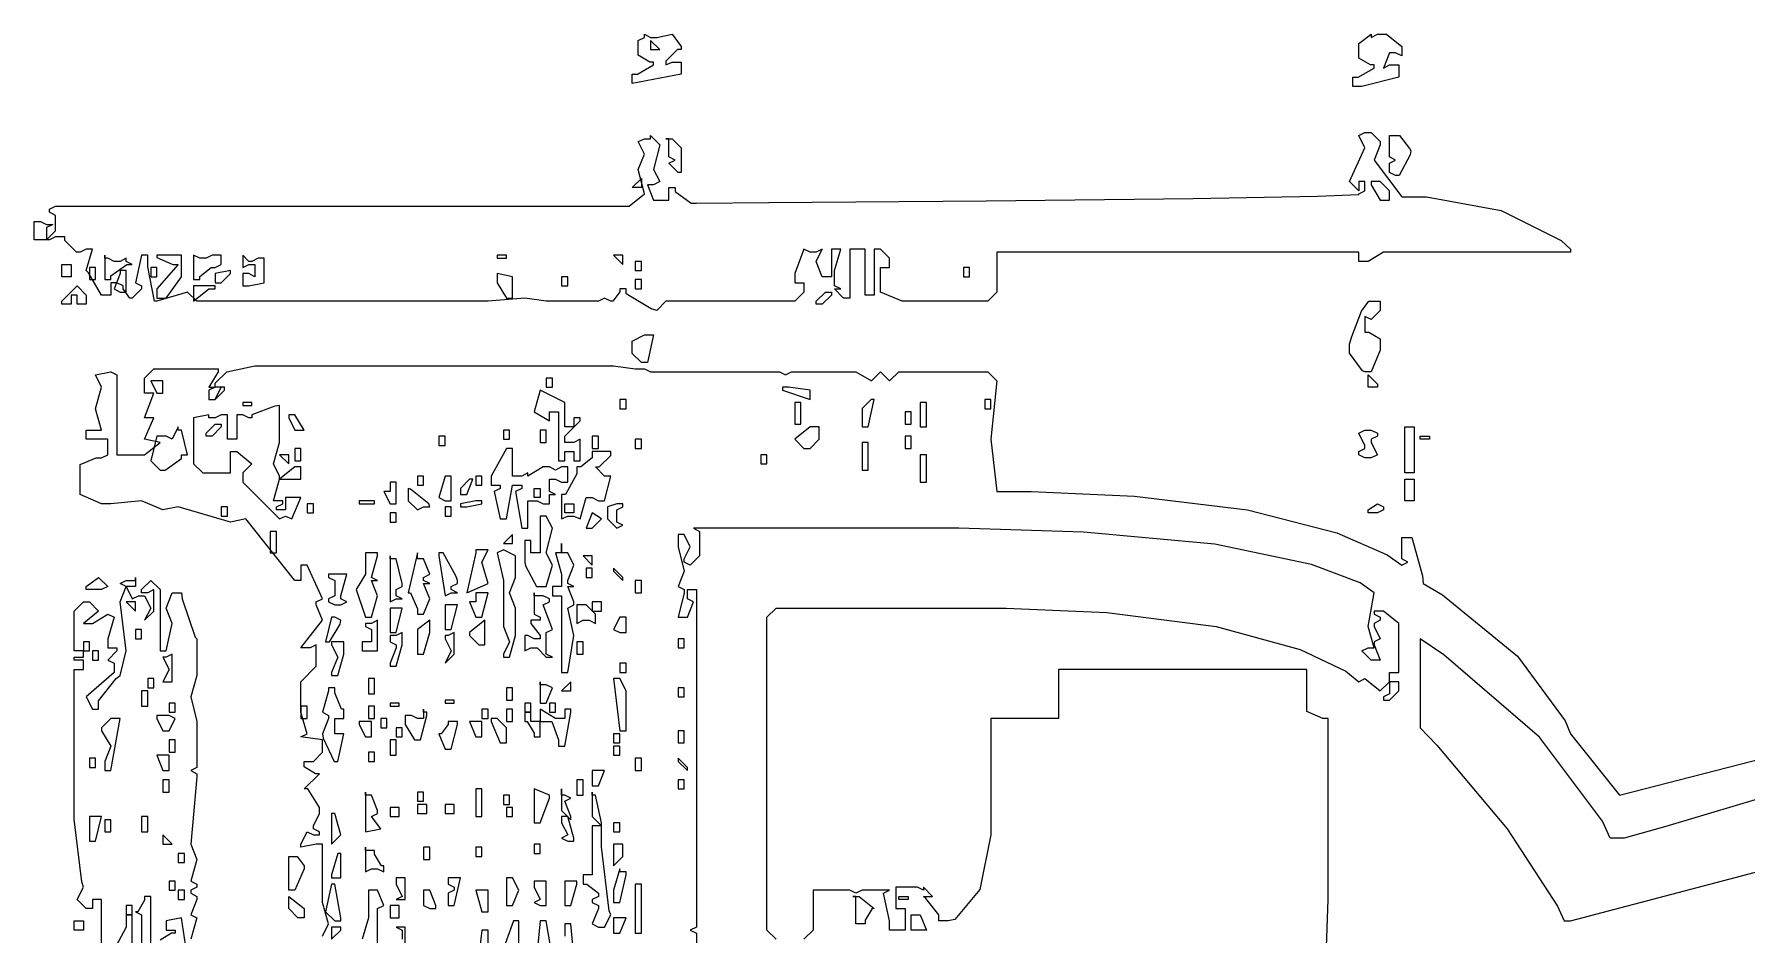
# Model space of a CAD drawing. Extents: x 97 to 264, y 28 to 329.
# Drawn here: x 160.87 to 180.57, y 199.58 to 209.94 of the extents above; entities that cross this region are included whole.
import ezdxf

# ---------------------------------------------------------------- set-up
doc = ezdxf.new("R2010")
doc.units = 0
doc.header["$MEASUREMENT"] = 0

msp = doc.modelspace()

# ---------------------------------------------------------------- linework, layer by layer
at = {"color": 32}
for points in [[(167.886, 209.939), (167.958, 209.903), (168.028, 209.903), (168.205, 209.939), (168.311, 209.797), (168.311, 209.762), (168.267, 209.762), (168.135, 209.63), (168.135, 209.586), (168.205, 209.62), (168.311, 209.62), (168.311, 209.48), (167.746, 209.374), (167.746, 209.48), (167.807, 209.48), (167.992, 209.586), (167.992, 209.62), (167.948, 209.62), (167.816, 209.7), (167.816, 209.726), (167.816, 209.867), (167.886, 209.903), (167.886, 209.939)], [(167.958, 209.867), (167.958, 209.762), (168.063, 209.762), (167.958, 209.867)], [(176.248, 209.939), (176.248, 209.903), (176.319, 209.939), (176.425, 209.939), (176.601, 209.797), (176.601, 209.69), (176.529, 209.726), (176.459, 209.726), (176.389, 209.55), (176.459, 209.586), (176.565, 209.586), (176.565, 209.444), (176.142, 209.338), (176.036, 209.338), (176.036, 209.444), (176.097, 209.444), (176.283, 209.551), (176.283, 209.586), (176.239, 209.586), (176.106, 209.664), (176.106, 209.69), (176.106, 209.833), (176.248, 209.939)], [(167.958, 208.774), (168.063, 208.668), (167.992, 208.385), (168.063, 208.245), (167.992, 208.209), (167.922, 208.209), (167.992, 208.033), (168.169, 208.033), (168.169, 208.175), (168.239, 208.175), (168.239, 208.131), (168.425, 207.998), (168.487, 207.998), (169.32, 208.004), (171.819, 208.025), (174.201, 208.051), (175.63, 208.078), (176.106, 208.098), (176.106, 208.103), (176.177, 208.139), (176.177, 208.245), (176.106, 208.245), (176.106, 208.139), (176, 208.245), (176.177, 208.632), (176.106, 208.774), (176.177, 208.808), (176.248, 208.808), (176.353, 208.704), (176.353, 208.668), (176.283, 208.492), (176.601, 208.069), (176.886, 208.069), (177.742, 207.914), (178.435, 207.567), (178.542, 207.469), (178.542, 207.433), (176.389, 207.433), (176.213, 207.327), (176.106, 207.327), (176.106, 207.433), (171.943, 207.433), (171.943, 206.974), (171.839, 206.868), (170.851, 206.868), (170.604, 206.974), (170.604, 207.257), (170.708, 207.257), (170.708, 207.363), (170.604, 207.469), (170.532, 207.469), (170.532, 206.94), (170.428, 206.94), (170.428, 207.469), (170.251, 207.469), (170.251, 206.904), (170.179, 206.904), (170.075, 207.01), (170.145, 207.01), (170.075, 207.045), (170.075, 207.221), (170.145, 207.469), (170.039, 207.469), (170.039, 207.151), (169.933, 207.151), (169.863, 207.327), (169.933, 207.469), (169.863, 207.433), (169.792, 207.433), (169.722, 207.469), (169.616, 207.187), (169.616, 207.081), (169.722, 207.081), (169.722, 206.974), (169.616, 206.868), (168.135, 206.868), (168.028, 206.764), (167.966, 206.781), (167.676, 206.954), (167.676, 207.01), (167.605, 207.01), (167.605, 206.976), (167.525, 206.868), (167.499, 206.868), (167.429, 206.904), (167.357, 206.868), (166.758, 206.868), (166.511, 206.904), (166.088, 206.868), (162.737, 206.868), (162.631, 206.974), (162.278, 206.868), (162.25, 206.868), (162.172, 207.265), (162.172, 207.397), (162.101, 207.397), (162.031, 207.081), (162.101, 207.045), (162.101, 207.01), (161.995, 206.904), (161.968, 206.904), (161.889, 207.01), (161.889, 207.045), (161.819, 207.081), (161.749, 207.081), (161.749, 206.94), (161.642, 206.94), (161.642, 206.94), (161.492, 207.195), (161.466, 207.221), (161.536, 207.469), (161.466, 207.469), (161.396, 207.433), (161.352, 207.433), (161.219, 207.566), (161.219, 207.61), (161.113, 207.61), (161.043, 207.574), (160.867, 207.574), (160.867, 207.786), (160.937, 207.786), (161.007, 207.75), (161.079, 207.75), (161.007, 207.716), (161.007, 207.574), (161.113, 207.68), (161.113, 207.856), (161.043, 207.892), (161.043, 207.927), (161.113, 207.963), (167.71, 207.963), (167.886, 208.103), (167.816, 208.385), (167.886, 208.562), (167.816, 208.704), (167.886, 208.738), (167.958, 208.738), (167.958, 208.774)], [(168.135, 208.738), (168.205, 208.738), (168.311, 208.632), (168.311, 208.351), (168.275, 208.351), (168.169, 208.456), (168.239, 208.492), (168.169, 208.528), (168.169, 208.738), (168.135, 208.738)], [(176.459, 208.774), (176.529, 208.774), (176.573, 208.774), (176.688, 208.625), (176.706, 208.598), (176.696, 208.554), (176.571, 208.315), (176.529, 208.315), (176.459, 208.351), (176.459, 208.456), (176.529, 208.492), (176.459, 208.528), (176.459, 208.774)], [(167.852, 208.279), (167.852, 208.175), (167.746, 208.175), (167.852, 208.279)], [(176.248, 208.209), (176.353, 208.033), (176.459, 208.033), (176.459, 208.139), (176.353, 208.245), (176.248, 208.245), (176.248, 208.209)], [(161.183, 207.293), (161.29, 207.293), (161.29, 207.151), (161.183, 207.151), (161.183, 207.293)], [(161.678, 207.397), (161.678, 207.117), (161.749, 207.117), (161.749, 207.161), (161.933, 207.293), (161.995, 207.293), (161.925, 207.327), (161.925, 207.363), (161.855, 207.327), (161.785, 207.327), (161.713, 207.363), (161.678, 207.363), (161.678, 207.397)], [(162.278, 207.397), (162.278, 207.371), (162.462, 207.293), (162.524, 207.293), (162.278, 207.01), (162.278, 206.904), (162.384, 206.904), (162.56, 207.151), (162.56, 207.397), (162.278, 207.397)], [(162.701, 207.397), (162.701, 207.117), (162.771, 207.117), (162.771, 207.152), (162.903, 207.257), (162.947, 207.257), (163.019, 207.293), (163.019, 207.397), (162.913, 207.397), (162.843, 207.363), (162.771, 207.363), (162.701, 207.397)], [(163.266, 207.397), (163.266, 207.257), (163.336, 207.293), (163.406, 207.293), (163.406, 207.151), (163.336, 207.187), (163.266, 207.187), (163.266, 207.045), (163.336, 207.045), (163.513, 207.081), (163.513, 207.363), (163.442, 207.363), (163.372, 207.327), (163.336, 207.327), (163.266, 207.397)], [(166.194, 207.363), (166.299, 207.363), (166.299, 207.397), (166.194, 207.397), (166.194, 207.363)], [(167.533, 207.397), (167.64, 207.293), (167.64, 207.397), (167.533, 207.397)], [(167.782, 207.221), (167.852, 207.221), (167.852, 207.327), (167.782, 207.327), (167.782, 207.221)], [(161.502, 207.117), (161.572, 207.117), (161.572, 207.257), (161.502, 207.257), (161.502, 207.117)], [(161.855, 207.187), (161.785, 207.01), (161.855, 206.974), (161.925, 206.974), (161.925, 207.221), (161.855, 207.221), (161.855, 207.187)], [(162.208, 207.151), (162.278, 207.151), (162.278, 207.257), (162.208, 207.257), (162.208, 207.151)], [(162.947, 207.187), (162.947, 207.081), (163.019, 207.081), (163.124, 207.187), (163.124, 207.221), (162.947, 207.187)], [(166.194, 207.187), (166.194, 207.081), (166.299, 206.904), (166.371, 206.904), (166.371, 207.151), (166.194, 207.187)], [(166.934, 207.045), (167.004, 207.045), (167.004, 207.151), (166.934, 207.151), (166.934, 207.045)], [(167.782, 207.01), (167.852, 207.01), (167.852, 207.117), (167.782, 207.117), (167.782, 207.01)], [(171.556, 207.257), (171.556, 207.151), (171.626, 207.151), (171.626, 207.257), (171.556, 207.257)], [(161.36, 207.045), (161.466, 206.94), (161.466, 206.834), (161.36, 206.834), (161.36, 206.94), (161.29, 206.94), (161.29, 206.834), (161.183, 206.834), (161.183, 206.868), (161.36, 207.045)], [(162.701, 207.045), (162.701, 206.868), (162.877, 207.01), (162.947, 207.01), (162.947, 207.045), (162.701, 207.045)], [(169.969, 206.974), (170.039, 206.974), (170.039, 206.94), (169.933, 206.834), (169.863, 206.834), (169.863, 206.868), (169.969, 206.974)], [(176.248, 206.868), (176.353, 206.868), (176.353, 206.764), (176.248, 206.658), (176.177, 206.692), (176.177, 206.515), (176.221, 206.515), (176.353, 206.437), (176.353, 206.411), (176.353, 206.305), (176.248, 206.058), (176.177, 206.058), (176.15, 206.068), (176, 206.272), (176, 206.339), (176, 206.375), (176.027, 206.463), (176.137, 206.754), (176.22, 206.868), (176.248, 206.868)], [(167.886, 206.481), (167.992, 206.481), (167.922, 206.163), (167.852, 206.163), (167.746, 206.269), (167.746, 206.411), (167.886, 206.481)], [(162.208, 205.952), (162.278, 205.81), (162.348, 205.81), (162.348, 205.952), (162.208, 205.952)], [(166.758, 205.882), (166.828, 205.882), (166.828, 205.986), (166.758, 205.986), (166.758, 205.882)], [(176.213, 206.022), (176.319, 205.916), (176.319, 205.882), (176.213, 205.882), (176.213, 206.022)], [(162.947, 205.882), (162.877, 205.846), (162.877, 205.74), (162.947, 205.74), (163.054, 205.846), (163.054, 205.882), (162.947, 205.882)], [(163.266, 205.669), (163.372, 205.669), (163.372, 205.705), (163.266, 205.705), (163.266, 205.669)], [(166.688, 205.846), (166.617, 205.599), (166.794, 205.493), (166.794, 205.599), (166.9, 205.599), (166.9, 205.034), (166.97, 205.034), (166.97, 205.14), (167.076, 205.14), (167.076, 205.034), (167.146, 205.034), (167.146, 205.281), (167.076, 205.246), (166.97, 205.246), (166.97, 205.317), (167.146, 205.493), (167.146, 205.529), (167.076, 205.529), (167.076, 205.423), (166.97, 205.423), (166.97, 205.705), (166.688, 205.846)], [(167.605, 205.74), (167.605, 205.633), (167.676, 205.633), (167.676, 205.74), (167.605, 205.74)], [(169.474, 205.882), (169.474, 205.846), (169.792, 205.74), (169.792, 205.846), (169.546, 205.882), (169.474, 205.882)], [(169.616, 205.457), (169.686, 205.457), (169.686, 205.705), (169.616, 205.705), (169.616, 205.457)], [(170.392, 205.599), (170.392, 205.423), (170.462, 205.423), (170.532, 205.74), (170.496, 205.74), (170.392, 205.635), (170.392, 205.599)], [(171.061, 205.705), (171.061, 205.423), (171.133, 205.423), (171.133, 205.705), (171.061, 205.705)], [(171.803, 205.633), (171.873, 205.633), (171.873, 205.74), (171.803, 205.74), (171.803, 205.633)], [(163.372, 205.529), (163.336, 205.529), (163.266, 205.563), (163.196, 205.563), (163.196, 205.281), (163.09, 205.281), (163.09, 205.563), (163.019, 205.563), (162.947, 205.529), (162.877, 205.529), (162.877, 205.563), (162.701, 205.529), (162.701, 205), (162.807, 204.894), (163.124, 204.894), (163.124, 205.14), (163.196, 205.14), (163.372, 205), (163.266, 204.894), (163.266, 204.788), (163.689, 204.365), (163.759, 204.399), (163.829, 204.365), (163.935, 204.611), (163.759, 204.611), (163.759, 204.471), (163.653, 204.471), (163.653, 204.505), (163.725, 204.541), (163.725, 204.575), (163.619, 204.575), (163.689, 204.823), (163.689, 204.858), (163.619, 205), (163.689, 205.246), (163.689, 205.669), (163.635, 205.661), (163.372, 205.562), (163.372, 205.529)], [(163.795, 205.563), (163.795, 205.529), (163.865, 205.387), (163.971, 205.387), (163.865, 205.563), (163.795, 205.563)], [(170.885, 205.457), (170.957, 205.457), (170.957, 205.599), (170.885, 205.599), (170.885, 205.457)], [(162.524, 205.423), (162.454, 205.281), (162.384, 205.317), (162.278, 205.317), (162.208, 205.034), (162.314, 204.928), (162.374, 204.928), (162.56, 205.06), (162.56, 205.104), (162.631, 205.104), (162.56, 205.387), (162.524, 205.387), (162.524, 205.423)], [(162.947, 205.457), (163.019, 205.457), (163.019, 205.423), (162.913, 205.317), (162.843, 205.317), (162.843, 205.353), (162.947, 205.457)], [(165.523, 205.21), (165.593, 205.21), (165.593, 205.317), (165.523, 205.317), (165.523, 205.21)], [(166.265, 205.281), (166.335, 205.281), (166.335, 205.387), (166.265, 205.387), (166.265, 205.281)], [(166.688, 205.246), (166.758, 205.246), (166.758, 205.387), (166.688, 205.387), (166.688, 205.246)], [(167.287, 205.176), (167.357, 205.176), (167.357, 205.317), (167.287, 205.317), (167.287, 205.176)], [(169.616, 205.281), (169.722, 205.176), (169.792, 205.176), (169.898, 205.281), (169.898, 205.423), (169.792, 205.423), (169.616, 205.281)], [(170.885, 205.176), (170.957, 205.176), (170.957, 205.317), (170.885, 205.317), (170.885, 205.176)], [(176.248, 205.387), (176.319, 205.353), (176.319, 205.317), (176.248, 205.281), (176.248, 205.246), (176.319, 205.104), (176.248, 205.07), (176.177, 205.07), (176.106, 205.104), (176.106, 205.14), (176.177, 205.176), (176.177, 205.21), (176.106, 205.353), (176.177, 205.387), (176.248, 205.387)], [(176.635, 205.423), (176.742, 205.423), (176.742, 204.894), (176.635, 204.894), (176.635, 205.423)], [(176.812, 205.317), (176.918, 205.317), (176.918, 205.281), (176.812, 205.281), (176.812, 205.317)], [(163.689, 205.104), (163.795, 205), (163.795, 205.104), (163.689, 205.104)], [(163.865, 205.034), (163.935, 205.034), (163.935, 205.176), (163.865, 205.176), (163.865, 205.034)], [(166.299, 205.176), (166.122, 204.858), (166.122, 204.752), (166.229, 204.752), (166.229, 204.717), (166.158, 204.681), (166.229, 204.365), (166.299, 204.365), (166.371, 204.752), (166.475, 204.752), (166.475, 204.717), (166.405, 204.681), (166.475, 204.258), (166.547, 204.258), (166.547, 204.575), (166.652, 204.575), (166.723, 204.541), (166.794, 204.541), (166.794, 204.647), (166.864, 204.647), (166.794, 204.681), (166.794, 204.823), (166.864, 204.823), (166.934, 204.788), (167.004, 204.788), (167.004, 204.964), (166.934, 204.964), (166.864, 204.928), (166.794, 204.964), (166.723, 204.964), (166.547, 204.858), (166.547, 204.894), (166.475, 204.858), (166.371, 204.858), (166.371, 205.176), (166.299, 205.176)], [(167.287, 205.104), (167.287, 205.07), (167.155, 204.964), (167.11, 204.964), (167.11, 204.885), (166.978, 204.647), (166.934, 204.647), (166.934, 204.365), (167.004, 204.399), (167.076, 204.399), (167.146, 204.365), (167.217, 204.611), (167.287, 204.611), (167.357, 204.575), (167.429, 204.575), (167.499, 204.858), (167.429, 204.858), (167.323, 204.964), (167.367, 204.964), (167.499, 205.096), (167.499, 205.14), (167.287, 205.14), (167.287, 205.104)], [(167.782, 205.176), (167.852, 205.176), (167.852, 205.281), (167.782, 205.281), (167.782, 205.176)], [(169.227, 205), (169.297, 205), (169.297, 205.104), (169.227, 205.104), (169.227, 205)], [(170.392, 204.928), (170.462, 204.928), (170.462, 205.246), (170.392, 205.246), (170.392, 204.928)], [(171.061, 204.788), (171.133, 204.788), (171.133, 205.104), (171.061, 205.104), (171.061, 204.788)], [(163.689, 204.823), (163.935, 204.823), (163.935, 204.964), (163.865, 204.964), (163.689, 204.823)], [(164.96, 204.788), (164.96, 204.681), (164.888, 204.681), (164.96, 204.541), (165.03, 204.541), (165.03, 204.788), (164.96, 204.788)], [(165.17, 204.717), (165.17, 204.575), (165.276, 204.471), (165.347, 204.505), (165.417, 204.505), (165.407, 204.541), (165.196, 204.709), (165.17, 204.717)], [(165.276, 204.752), (165.347, 204.752), (165.347, 204.858), (165.276, 204.858), (165.276, 204.752)], [(165.593, 204.858), (165.523, 204.611), (165.593, 204.575), (165.665, 204.575), (165.665, 204.858), (165.593, 204.858)], [(165.77, 204.681), (165.77, 204.647), (165.842, 204.647), (165.912, 204.823), (165.876, 204.823), (165.77, 204.717), (165.77, 204.681)], [(165.946, 204.752), (166.018, 204.752), (166.018, 204.858), (165.946, 204.858), (165.946, 204.752)], [(166.617, 204.717), (166.688, 204.717), (166.688, 204.611), (166.617, 204.611), (166.617, 204.717)], [(176.635, 204.823), (176.742, 204.823), (176.742, 204.575), (176.635, 204.575), (176.635, 204.823)], [(164.006, 204.435), (164.078, 204.435), (164.078, 204.541), (164.006, 204.541), (164.006, 204.435)], [(164.607, 204.541), (164.783, 204.541), (164.783, 204.575), (164.607, 204.575), (164.607, 204.541)], [(165.77, 204.541), (165.77, 204.505), (165.842, 204.505), (166.018, 204.541), (166.018, 204.575), (165.946, 204.575), (165.77, 204.541)], [(166.97, 204.541), (167.076, 204.541), (167.076, 204.435), (166.97, 204.435), (166.97, 204.541)], [(167.463, 204.505), (167.463, 204.365), (167.569, 204.258), (167.64, 204.294), (167.569, 204.329), (167.569, 204.471), (167.64, 204.505), (167.64, 204.541), (167.569, 204.541), (167.463, 204.505)], [(176.319, 204.541), (176.389, 204.505), (176.389, 204.471), (176.319, 204.435), (176.213, 204.435), (176.213, 204.471), (176.319, 204.541)], [(163.019, 204.505), (163.019, 204.399), (163.09, 204.399), (163.09, 204.505), (163.019, 204.505)], [(164.96, 204.329), (165.03, 204.329), (165.03, 204.435), (164.96, 204.435), (164.96, 204.329)], [(165.593, 204.399), (165.665, 204.399), (165.665, 204.505), (165.593, 204.505), (165.593, 204.399)], [(166.688, 204.399), (166.688, 203.976), (166.581, 203.976), (166.581, 204.118), (166.511, 204.118), (166.511, 203.87), (166.519, 203.825), (166.645, 203.589), (166.688, 203.589), (166.758, 203.589), (166.828, 203.835), (166.758, 203.976), (166.828, 204.258), (166.758, 204.399), (166.688, 204.399)], [(167.287, 204.435), (167.217, 204.258), (167.287, 204.258), (167.393, 204.365), (167.287, 204.435)], [(163.583, 203.976), (163.653, 203.976), (163.653, 204.222), (163.583, 204.222), (163.583, 203.976)], [(166.265, 204.082), (166.371, 204.082), (166.371, 204.188), (166.265, 204.082)], [(164.677, 203.976), (164.677, 203.729), (164.571, 203.553), (164.677, 203.236), (164.747, 203.236), (164.817, 203.483), (164.747, 203.659), (164.817, 203.659), (164.747, 203.693), (164.817, 203.942), (164.817, 203.976), (164.677, 203.976)], [(164.96, 203.942), (164.96, 203.412), (165.03, 203.447), (165.1, 203.447), (165.03, 203.483), (165.03, 203.553), (165.1, 203.589), (165.1, 203.623), (165.03, 203.906), (164.96, 203.906), (164.96, 203.942)], [(165.276, 203.976), (165.17, 203.517), (165.196, 203.517), (165.276, 203.332), (165.276, 203.27), (165.347, 203.27), (165.417, 203.447), (165.347, 203.623), (165.417, 203.623), (165.347, 203.659), (165.347, 203.693), (165.417, 203.729), (165.347, 203.906), (165.276, 203.906), (165.276, 203.976)], [(165.523, 203.976), (165.523, 203.942), (165.593, 203.483), (165.665, 203.517), (165.735, 203.517), (165.665, 203.553), (165.665, 203.589), (165.735, 203.623), (165.735, 203.659), (165.717, 203.713), (165.571, 203.976), (165.523, 203.976)], [(165.946, 203.976), (165.842, 203.517), (166.088, 203.623), (166.018, 203.87), (166.088, 204.012), (165.946, 204.012), (165.946, 203.976)], [(166.265, 204.012), (166.194, 203.976), (166.265, 203.659), (166.265, 203.13), (166.335, 202.953), (166.265, 202.811), (166.265, 202.777), (166.335, 202.777), (166.405, 203.024), (166.405, 203.34), (166.335, 203.517), (166.405, 203.693), (166.405, 203.942), (166.265, 204.012)], [(166.934, 204.082), (166.934, 203.976), (166.864, 203.976), (166.934, 203.729), (166.934, 203.589), (166.828, 203.589), (166.828, 203.483), (166.934, 203.483), (166.934, 202.601), (167.004, 202.601), (167.076, 203.024), (167.004, 203.34), (167.076, 203.376), (167.076, 203.412), (167.004, 203.589), (167.076, 203.589), (167.004, 203.623), (167.004, 203.659), (167.076, 203.835), (167.004, 203.976), (166.934, 203.976), (166.934, 204.082)], [(167.181, 203.942), (167.287, 203.835), (167.287, 203.942), (167.181, 203.942)], [(164.254, 203.693), (164.324, 203.659), (164.324, 203.483), (164.254, 203.447), (164.254, 203.412), (164.324, 203.376), (164.394, 203.376), (164.465, 203.412), (164.394, 203.447), (164.394, 203.483), (164.465, 203.729), (164.254, 203.729), (164.254, 203.693)], [(167.217, 203.799), (167.217, 203.693), (167.287, 203.693), (167.287, 203.799), (167.217, 203.799)], [(167.533, 203.799), (167.533, 203.765), (167.64, 203.659), (167.64, 203.693), (167.533, 203.799)], [(161.608, 203.693), (161.713, 203.589), (161.642, 203.553), (161.466, 203.553), (161.466, 203.589), (161.608, 203.693)], [(167.782, 203.517), (167.852, 203.517), (167.852, 203.659), (167.782, 203.659), (167.782, 203.517)], [(161.925, 203.412), (162.031, 203.306), (162.031, 203.412), (161.925, 203.412)], [(164.96, 203.34), (164.96, 203.06), (165.03, 203.06), (165.1, 203.34), (164.96, 203.34)], [(165.593, 203.376), (165.593, 203.094), (165.665, 203.094), (165.735, 203.376), (165.593, 203.376)], [(165.946, 203.517), (165.946, 203.412), (165.876, 203.412), (165.946, 203.236), (166.018, 203.236), (166.088, 203.517), (165.946, 203.517)], [(166.617, 203.517), (166.617, 203.27), (166.688, 203.236), (166.688, 203.2), (166.581, 203.2), (166.581, 203.164), (166.688, 203.024), (166.688, 202.988), (166.617, 202.988), (166.547, 203.024), (166.511, 203.024), (166.511, 202.847), (166.581, 202.883), (166.652, 202.883), (166.758, 202.777), (166.828, 202.777), (166.758, 202.811), (166.758, 203.06), (166.828, 203.094), (166.723, 203.376), (166.794, 203.412), (166.794, 203.447), (166.723, 203.483), (166.617, 203.483), (166.617, 203.517)], [(167.11, 203.34), (167.11, 203.164), (167.181, 203.2), (167.253, 203.2), (167.323, 203.164), (167.323, 203.27), (167.217, 203.376), (167.11, 203.376), (167.11, 203.34)], [(167.287, 203.306), (167.393, 203.306), (167.393, 203.412), (167.287, 203.412), (167.287, 203.306)], [(164.288, 203.236), (164.218, 202.953), (164.262, 202.953), (164.385, 203.156), (164.394, 203.2), (164.324, 203.236), (164.288, 203.236)], [(164.677, 203.13), (164.747, 203.094), (164.747, 202.953), (164.641, 202.953), (164.641, 202.847), (164.817, 202.847), (164.817, 203.2), (164.747, 203.164), (164.677, 203.164), (164.677, 203.13)], [(165.276, 203.094), (165.276, 202.811), (165.347, 202.811), (165.417, 203.06), (165.417, 203.2), (165.276, 203.094)], [(165.876, 203.06), (165.876, 203.024), (165.982, 202.917), (166.052, 202.917), (166.052, 203.2), (165.876, 203.06)], [(167.605, 203.236), (167.533, 203.094), (167.605, 203.06), (167.676, 203.06), (167.676, 203.236), (167.605, 203.236)], [(161.432, 202.847), (161.502, 202.847), (161.502, 202.953), (161.432, 202.953), (161.432, 202.847)], [(162.031, 202.988), (162.101, 202.988), (162.101, 203.094), (162.031, 203.094), (162.031, 202.988)], [(164.288, 202.917), (164.358, 202.777), (164.288, 202.601), (164.288, 202.565), (164.358, 202.565), (164.43, 202.811), (164.43, 202.953), (164.288, 202.953), (164.288, 202.917)], [(164.96, 202.953), (165.03, 202.917), (165.03, 202.883), (164.96, 202.707), (164.96, 202.671), (165.03, 202.671), (165.1, 202.917), (165.1, 203.06), (165.03, 203.024), (164.96, 203.024), (164.96, 202.953)], [(165.593, 202.988), (165.665, 202.847), (165.593, 202.707), (165.699, 202.811), (165.699, 203.06), (165.629, 203.024), (165.593, 203.024), (165.593, 202.988)], [(167.11, 202.811), (167.181, 202.811), (167.181, 202.953), (167.11, 202.953), (167.11, 202.811)], [(168.275, 202.883), (168.345, 202.883), (168.345, 202.988), (168.275, 202.988), (168.275, 202.883)], [(161.536, 202.847), (161.536, 202.741), (161.608, 202.741), (161.608, 202.847), (161.536, 202.847)], [(162.348, 202.777), (162.418, 202.635), (162.348, 202.494), (162.454, 202.494), (162.454, 202.811), (162.384, 202.777), (162.348, 202.777)], [(167.605, 202.601), (167.676, 202.601), (167.676, 202.707), (167.605, 202.707), (167.605, 202.601)], [(162.101, 202.212), (162.172, 202.212), (162.172, 202.388), (162.101, 202.388), (162.101, 202.212)], [(162.172, 202.424), (162.242, 202.424), (162.242, 202.53), (162.172, 202.53), (162.172, 202.424)], [(164.254, 202.388), (164.182, 202.142), (164.254, 202.106), (164.254, 202.071), (164.182, 201.895), (164.191, 201.843), (164.316, 201.577), (164.358, 201.577), (164.43, 201.895), (164.324, 201.895), (164.324, 202.071), (164.43, 202.071), (164.43, 202.178), (164.403, 202.178), (164.324, 202.364), (164.324, 202.424), (164.254, 202.424), (164.254, 202.388)], [(164.711, 202.53), (164.711, 202.354), (164.783, 202.354), (164.783, 202.53), (164.711, 202.53)], [(166.299, 202.282), (166.371, 202.282), (166.371, 202.424), (166.299, 202.424), (166.299, 202.282)], [(166.688, 202.494), (166.688, 202.248), (166.758, 202.248), (166.828, 202.424), (166.758, 202.458), (166.688, 202.458), (166.688, 202.494)], [(166.934, 202.388), (167.04, 202.388), (167.04, 202.494), (166.934, 202.388)], [(167.533, 202.53), (167.605, 201.929), (167.676, 201.929), (167.676, 202.388), (167.605, 202.53), (167.533, 202.53)], [(168.275, 202.318), (168.345, 202.318), (168.345, 202.424), (168.275, 202.424), (168.275, 202.318)], [(162.418, 202.142), (162.49, 202.142), (162.49, 202.248), (162.418, 202.248), (162.418, 202.142)], [(163.935, 202.071), (164.006, 202.071), (164.006, 202.212), (163.935, 202.212), (163.935, 202.071)], [(164.711, 202.071), (164.783, 202.071), (164.783, 202.212), (164.711, 202.212), (164.711, 202.071)], [(164.96, 202.212), (165.064, 202.212), (165.064, 202.248), (164.96, 202.248), (164.96, 202.212)], [(165.347, 202.178), (165.347, 202.071), (165.276, 202.071), (165.206, 202.106), (165.136, 202.106), (165.136, 202.001), (165.24, 201.825), (165.312, 201.825), (165.383, 202.106), (165.383, 202.142), (165.347, 202.142), (165.347, 202.178)], [(165.593, 202.248), (165.699, 202.248), (165.699, 202.282), (165.593, 202.282), (165.593, 202.248)], [(166.018, 202.071), (166.088, 202.071), (166.088, 202.178), (166.018, 202.178), (166.018, 202.071)], [(166.299, 202.035), (166.371, 202.035), (166.371, 202.178), (166.299, 202.178), (166.299, 202.035)], [(166.511, 202.142), (166.581, 202.142), (166.581, 202.248), (166.511, 202.248), (166.511, 202.142)], [(166.688, 202.178), (166.688, 202.035), (166.581, 202.035), (166.581, 202.142), (166.511, 202.142), (166.511, 202.035), (166.537, 202.035), (166.617, 201.903), (166.617, 201.859), (166.688, 201.859), (166.688, 202.035), (166.794, 202.035), (166.82, 202.035), (166.9, 201.825), (166.9, 201.753), (166.97, 201.753), (167.04, 202.142), (167.04, 202.178), (166.97, 202.178), (166.97, 202.071), (166.864, 202.071), (166.688, 202.178)], [(166.794, 202.142), (166.864, 202.142), (166.864, 202.248), (166.794, 202.248), (166.794, 202.142)], [(161.749, 202.071), (161.642, 201.965), (161.642, 201.929), (161.749, 201.753), (161.678, 201.577), (161.678, 201.472), (161.749, 201.472), (161.855, 202.071), (161.749, 202.071)], [(162.278, 202.106), (162.278, 202.071), (162.348, 201.929), (162.418, 201.929), (162.49, 202.071), (162.418, 202.106), (162.278, 202.106)], [(164.607, 202.035), (164.607, 202.001), (164.677, 201.859), (164.747, 201.859), (164.747, 202.035), (164.607, 202.035)], [(164.853, 201.965), (164.924, 201.965), (164.924, 202.071), (164.853, 202.071), (164.853, 201.965)], [(165.03, 201.859), (165.1, 201.859), (165.1, 201.965), (165.03, 201.965), (165.03, 201.859)], [(165.629, 202.035), (165.629, 202.001), (165.549, 201.895), (165.523, 201.895), (165.593, 201.719), (165.665, 201.719), (165.735, 202.001), (165.735, 202.035), (165.629, 202.035)], [(165.876, 202.035), (165.946, 201.859), (166.018, 201.859), (166.018, 202.035), (165.876, 202.035)], [(166.122, 202.071), (166.122, 202.035), (166.229, 201.789), (166.299, 201.789), (166.299, 201.965), (166.194, 202.071), (166.122, 202.071)], [(162.418, 201.683), (162.49, 201.683), (162.49, 201.825), (162.418, 201.825), (162.418, 201.683)], [(164.96, 201.648), (165.03, 201.648), (165.03, 201.825), (164.96, 201.825), (164.96, 201.648)], [(167.533, 201.789), (167.605, 201.789), (167.605, 201.895), (167.533, 201.895), (167.533, 201.789)], [(167.533, 201.648), (167.605, 201.648), (167.605, 201.753), (167.533, 201.753), (167.533, 201.648)], [(168.275, 201.789), (168.345, 201.789), (168.345, 201.929), (168.275, 201.929), (168.275, 201.789)], [(161.502, 201.506), (161.572, 201.506), (161.572, 201.613), (161.502, 201.613), (161.502, 201.506)], [(162.278, 201.648), (162.348, 201.472), (162.418, 201.472), (162.418, 201.648), (162.278, 201.648)], [(164.711, 201.577), (164.783, 201.577), (164.783, 201.683), (164.711, 201.683), (164.711, 201.577)], [(167.782, 201.472), (167.852, 201.472), (167.852, 201.613), (167.782, 201.613), (167.782, 201.472)], [(168.275, 201.613), (168.275, 201.577), (168.381, 201.472), (168.381, 201.506), (168.275, 201.613)], [(162.348, 201.224), (162.418, 201.224), (162.418, 201.366), (162.348, 201.366), (162.348, 201.224)], [(167.11, 201.19), (167.181, 201.19), (167.181, 201.366), (167.11, 201.366), (167.11, 201.19)], [(167.287, 201.472), (167.287, 201.296), (167.357, 201.296), (167.429, 201.472), (167.287, 201.472)], [(168.275, 201.366), (168.275, 201.26), (168.345, 201.26), (168.345, 201.366), (168.275, 201.366)], [(164.677, 201.224), (164.677, 200.767), (164.853, 200.801), (164.747, 200.943), (164.817, 200.977), (164.817, 201.013), (164.747, 201.19), (164.677, 201.19), (164.677, 201.224)], [(165.276, 201.119), (165.347, 201.119), (165.347, 201.224), (165.276, 201.224), (165.276, 201.119)], [(165.946, 200.943), (166.018, 200.943), (166.018, 201.26), (165.946, 201.26), (165.946, 200.943)], [(166.265, 201.083), (166.335, 201.083), (166.335, 201.19), (166.265, 201.19), (166.265, 201.083)], [(166.617, 201.26), (166.617, 200.871), (166.688, 200.871), (166.794, 201.154), (166.794, 201.19), (166.617, 201.26)], [(166.934, 201.26), (166.934, 201.013), (167.04, 200.907), (167.04, 200.943), (166.97, 201.119), (167.04, 201.154), (166.97, 201.19), (166.934, 201.19), (166.934, 201.26)], [(167.287, 201.224), (167.287, 200.943), (167.393, 200.837), (167.393, 200.871), (167.323, 201.19), (167.287, 201.19), (167.287, 201.224)], [(164.288, 200.943), (164.288, 200.624), (164.394, 200.731), (164.324, 200.977), (164.288, 200.977), (164.288, 200.943)], [(164.96, 200.943), (165.064, 200.943), (165.064, 201.047), (164.96, 201.047), (164.96, 200.943)], [(165.276, 200.977), (165.383, 200.977), (165.383, 201.083), (165.276, 201.083), (165.276, 200.977)], [(165.593, 200.977), (165.699, 200.977), (165.699, 201.083), (165.593, 201.083), (165.593, 200.977)], [(166.299, 200.943), (166.371, 200.943), (166.371, 201.047), (166.299, 201.047), (166.299, 200.943)], [(161.502, 200.943), (161.502, 200.66), (161.572, 200.66), (161.642, 200.943), (161.502, 200.943)], [(161.678, 200.767), (161.749, 200.767), (161.749, 200.907), (161.678, 200.907), (161.678, 200.767)], [(162.101, 200.767), (162.172, 200.767), (162.172, 200.943), (162.101, 200.943), (162.101, 200.767)], [(166.934, 200.907), (166.934, 200.871), (167.004, 200.731), (166.934, 200.695), (167.004, 200.66), (167.076, 200.66), (167.076, 200.695), (167.004, 200.943), (166.934, 200.943), (166.934, 200.907)], [(167.287, 200.801), (167.287, 200.272), (167.181, 200.272), (167.181, 200.165), (167.225, 200.165), (167.357, 200.061), (167.357, 200.025), (167.287, 199.989), (167.287, 199.955), (167.357, 199.919), (167.357, 199.885), (167.287, 199.708), (167.357, 199.672), (167.429, 199.672), (167.499, 199.813), (167.481, 199.857), (167.393, 200.593), (167.393, 200.837), (167.287, 200.837), (167.287, 200.801)], [(167.533, 200.767), (167.605, 200.767), (167.605, 200.871), (167.533, 200.871), (167.533, 200.767)], [(162.348, 200.731), (162.348, 200.624), (162.454, 200.624), (162.348, 200.731)], [(164.677, 200.59), (164.677, 200.308), (164.747, 200.342), (164.817, 200.342), (164.888, 200.308), (164.888, 200.378), (164.862, 200.378), (164.783, 200.51), (164.783, 200.554), (164.677, 200.554), (164.677, 200.59)], [(165.347, 200.59), (165.347, 200.448), (165.417, 200.448), (165.417, 200.59), (165.347, 200.59)], [(165.946, 200.484), (166.018, 200.484), (166.018, 200.59), (165.946, 200.59), (165.946, 200.484)], [(166.617, 200.518), (166.688, 200.518), (166.688, 200.624), (166.617, 200.624), (166.617, 200.518)], [(167.533, 200.624), (167.533, 200.378), (167.64, 200.484), (167.64, 200.624), (167.533, 200.624)], [(162.524, 200.414), (162.595, 200.414), (162.595, 200.518), (162.524, 200.518), (162.524, 200.414)], [(163.795, 200.484), (163.865, 200.484), (163.891, 200.484), (163.971, 200.378), (163.971, 200.342), (163.865, 200.095), (163.795, 200.095), (163.795, 200.484)], [(164.358, 200.518), (164.288, 200.272), (164.288, 200.237), (164.394, 200.237), (164.394, 200.518), (164.358, 200.518)], [(162.418, 200.095), (162.49, 200.095), (162.49, 200.201), (162.418, 200.201), (162.418, 200.095)], [(165.03, 200.201), (165.03, 200.165), (165.1, 200.025), (165.03, 199.989), (165.136, 199.989), (165.136, 200.237), (165.03, 200.237), (165.03, 200.201)], [(165.629, 200.201), (165.629, 200.165), (165.699, 200.131), (165.699, 200.095), (165.629, 200.061), (165.629, 199.919), (165.699, 199.919), (165.77, 200.237), (165.629, 200.237), (165.629, 200.201)], [(166.299, 200.237), (166.299, 199.919), (166.371, 199.919), (166.441, 200.095), (166.371, 200.237), (166.299, 200.237)], [(166.617, 200.165), (166.617, 200.131), (166.688, 199.989), (166.617, 199.955), (166.688, 199.919), (166.758, 199.919), (166.758, 200.201), (166.617, 200.201), (166.617, 200.165)], [(166.97, 200.201), (166.97, 199.919), (167.04, 199.919), (167.11, 200.165), (167.11, 200.201), (166.97, 200.201)], [(167.605, 200.342), (167.533, 200.095), (167.533, 199.955), (167.605, 199.955), (167.676, 200.272), (167.676, 200.308), (167.605, 200.308), (167.605, 200.342)], [(162.524, 199.989), (162.595, 199.989), (162.595, 200.095), (162.524, 200.095), (162.524, 199.989)], [(163.795, 200.025), (163.971, 199.885), (163.971, 199.778), (163.901, 199.778), (163.795, 199.885), (163.795, 200.025)], [(164.288, 200.165), (164.218, 199.849), (164.324, 199.742), (164.394, 199.742), (164.394, 199.778), (164.324, 200.165), (164.288, 200.165)], [(165.347, 200.095), (165.347, 199.919), (165.417, 199.885), (165.489, 199.885), (165.489, 199.919), (165.417, 200.095), (165.347, 200.095)], [(165.946, 200.095), (166.018, 199.849), (166.088, 199.849), (166.088, 200.095), (165.946, 200.095)], [(167.782, 199.602), (167.852, 199.602), (167.852, 200.165), (167.782, 200.165), (167.782, 199.602)], [(170.285, 200.025), (170.356, 200.025), (170.532, 199.885), (170.506, 199.885), (170.428, 199.752), (170.428, 199.708), (170.321, 199.708), (170.321, 200.025), (170.285, 200.025)], [(170.815, 200.025), (170.921, 200.025), (170.921, 199.989), (170.815, 199.989), (170.815, 200.025)], [(161.925, 199.813), (161.995, 199.813), (161.995, 199.919), (161.925, 199.919), (161.925, 199.813)], [(164.96, 199.778), (165.064, 199.778), (165.064, 199.919), (164.96, 199.919), (164.96, 199.778)], [(170.957, 199.813), (171.061, 199.813), (171.133, 199.636), (170.957, 199.636), (170.957, 199.813)], [(161.326, 199.742), (161.432, 199.742), (161.432, 199.636), (161.326, 199.636), (161.326, 199.742)], [(164.288, 199.672), (164.288, 199.532), (164.394, 199.636), (164.394, 199.672), (164.288, 199.672)], [(167.533, 199.778), (167.533, 199.602), (167.605, 199.602), (167.676, 199.778), (167.533, 199.778)]]:
    msp.add_lwpolyline(points, close=True, dxfattribs=at)
for points in [[(164.182, 199.566), (164.254, 199.708), (164.182, 199.955), (164.182, 200.624), (164.112, 200.624), (163.935, 200.59), (163.935, 200.624), (164.006, 200.767), (164.078, 200.731), (164.148, 200.731), (164.148, 200.767), (164.078, 200.801), (164.078, 200.837), (164.148, 200.977), (164.148, 201.049), (164.016, 201.26), (163.971, 201.26), (164.148, 201.436), (164.104, 201.436), (163.971, 201.516), (163.971, 201.542), (163.971, 201.577), (164.078, 201.577), (164.182, 201.683), (164.182, 201.825), (163.935, 201.859), (164.006, 201.895), (163.935, 202.142), (163.935, 202.494), (164.112, 202.671), (164.112, 202.917), (164.042, 202.883), (163.935, 202.883), (164.182, 203.2), (164.112, 203.376), (164.112, 203.412), (164.182, 203.447), (164.006, 203.835), (163.935, 203.835), (163.935, 203.659), (163.865, 203.659), (163.3, 204.365), (163.124, 204.329), (162.524, 204.505), (162.348, 204.471), (162.101, 204.575), (161.749, 204.541), (161.642, 204.541), (161.396, 204.647), (161.396, 204.964), (161.396, 204.991), (161.58, 205.07), (161.642, 205.07), (161.713, 205.104), (161.713, 205.281), (161.466, 205.281), (161.466, 205.387), (161.642, 205.387), (161.572, 205.633), (161.642, 205.882), (161.572, 206.022), (161.749, 206.058), (161.819, 206.022), (161.819, 205.104), (162.137, 205.104), (162.314, 205.246), (162.137, 205.281), (162.242, 205.529), (162.137, 205.529), (162.242, 205.81), (162.137, 205.81), (162.137, 205.986), (162.242, 206.092), (162.983, 206.092), (162.983, 206.058), (162.877, 205.882), (162.947, 205.882), (162.877, 205.846), (162.877, 205.74), (162.947, 205.74), (163.019, 205.882), (162.947, 205.882), (162.947, 205.926), (163.084, 206.058), (163.405, 206.128), (163.513, 206.128), (167.533, 206.128), (167.782, 206.092), (167.886, 206.092), (167.886, 206.092), (167.958, 206.058), (169.44, 206.058), (169.51, 206.022), (169.58, 206.058), (170.321, 206.058), (170.498, 205.952), (170.604, 206.058), (170.708, 205.952), (170.815, 206.058), (171.839, 206.058), (171.943, 205.952), (171.873, 205.281), (171.943, 204.681), (172.338, 204.681), (173.524, 204.629), (174.827, 204.471), (175.853, 204.206), (176.432, 203.954), (176.601, 203.835), (176.671, 203.87), (176.601, 203.906), (176.601, 204.152), (176.671, 204.152), (176.716, 204.152), (176.838, 203.711), (176.848, 203.623), (177.068, 203.491), (177.932, 202.787), (178.479, 202.045), (178.542, 201.895), (179.105, 201.19), (180.763, 201.613)], [(169.404, 199.532), (169.297, 199.636), (169.297, 203.236), (169.404, 203.34), (171.662, 203.34), (172.048, 203.34), (173.208, 203.288), (174.465, 203.13), (175.431, 202.865), (175.957, 202.613), (176.106, 202.494), (176.177, 202.53), (176.353, 202.388), (176.459, 202.494), (176.459, 202.354), (176.389, 202.318), (176.389, 202.282), (176.459, 202.282), (176.565, 202.388), (176.565, 202.494), (176.459, 202.494), (176.459, 202.601), (176.565, 202.601), (176.565, 203.164), (176.389, 203.306), (176.283, 203.306), (176.283, 203.27), (176.353, 203.236), (176.353, 203.2), (176.283, 203.164), (176.283, 203.13), (176.353, 202.988), (176.283, 202.953), (176.283, 202.917), (176.353, 202.741), (176.248, 202.741), (176.142, 202.847), (176.213, 202.883), (176.283, 202.883), (176.213, 203.13), (176.283, 203.517), (176.123, 203.629), (175.561, 203.842), (174.449, 204.074), (172.938, 204.213), (171.504, 204.258), (171.027, 204.258), (168.451, 204.258), (168.522, 204.222), (168.522, 203.942), (168.415, 203.835), (168.345, 203.87), (168.345, 203.906), (168.415, 204.046), (168.345, 204.188), (168.275, 204.188), (168.275, 204.046), (168.345, 203.765), (168.275, 203.589), (168.345, 203.553), (168.345, 203.517), (168.275, 203.236), (168.381, 203.236), (168.451, 203.412), (168.381, 203.447), (168.381, 203.553), (168.487, 203.553), (168.487, 199.672), (168.415, 199.636), (168.487, 199.602), (168.487, 199.319)], [(161.642, 199.073), (161.642, 199.989), (161.536, 199.989), (161.536, 199.885), (161.466, 199.885), (161.36, 199.989), (161.432, 200.131), (161.414, 200.193), (161.326, 200.914), (161.326, 201.154), (161.326, 202.635), (161.432, 202.635), (161.432, 202.741), (161.326, 202.741), (161.326, 202.777), (161.432, 202.777), (161.432, 202.847), (161.326, 202.847), (161.326, 203.306), (161.432, 203.412), (161.502, 203.412), (161.608, 203.306), (161.432, 203.164), (161.536, 203.164), (161.713, 203.27), (161.785, 203.236), (161.713, 202.988), (161.713, 202.883), (161.819, 202.883), (161.819, 202.847), (161.713, 202.741), (161.785, 202.707), (161.785, 202.601), (161.466, 202.318), (161.536, 202.178), (161.608, 202.178), (161.608, 202.275), (161.811, 202.53), (161.855, 202.565), (161.925, 202.847), (161.855, 203.412), (161.925, 203.589), (161.855, 203.623), (161.925, 203.659), (162.031, 203.659), (162.031, 203.693), (162.031, 203.693), (162.031, 203.589), (161.925, 203.589), (161.995, 203.447), (162.065, 203.483), (162.137, 203.483), (162.208, 203.34), (162.137, 203.2), (162.242, 203.306), (162.242, 203.553), (162.172, 203.517), (162.101, 203.517), (162.101, 203.553), (162.208, 203.659), (162.314, 203.553), (162.314, 202.847), (162.384, 202.847), (162.454, 203.164), (162.384, 203.34), (162.454, 203.517), (162.56, 203.517), (162.568, 203.447), (162.719, 203.006), (162.737, 202.988), (162.737, 202.565), (162.667, 202.318), (162.737, 202.035), (162.737, 201.506), (162.667, 201.472), (162.737, 201.436), (162.737, 201.4), (162.667, 200.624), (162.737, 200.448), (162.667, 200.201), (162.737, 200.165), (162.737, 200.131), (162.667, 200.095), (162.667, 200.061), (162.737, 200.025), (162.737, 199.989), (162.667, 199.813), (162.737, 199.778), (162.667, 199.532)], [(180.665, 201.136), (179.638, 200.827), (179.159, 200.695), (178.999, 200.695), (178.911, 200.889), (178.183, 201.856), (177.085, 202.803), (176.812, 202.988), (176.812, 201.965), (177.005, 201.763), (177.812, 200.802), (178.39, 199.911), (178.47, 199.742), (178.542, 199.742), (181.893, 200.624)], [(175.683, 198.015), (175.754, 199.989), (175.754, 202.071), (175.691, 202.071), (175.507, 202.151), (175.507, 202.178), (175.507, 202.635), (172.649, 202.635), (172.649, 202.071), (171.873, 202.071), (171.873, 200.943), (171.873, 200.733), (171.745, 200.105), (171.458, 199.76), (171.38, 199.742), (171.274, 199.742), (171.274, 199.814), (171.123, 199.999), (171.097, 200.025), (171.203, 200.025), (171.097, 200.131), (171.097, 200.095), (171.027, 200.131), (170.78, 200.131), (170.78, 199.885), (170.885, 199.885), (170.885, 199.636), (170.708, 199.636), (170.708, 199.742), (170.638, 200.061), (170.708, 200.095), (170.392, 200.095), (170.321, 200.061), (170.251, 200.095), (169.827, 200.095), (169.827, 199.636), (169.722, 199.532)], [(162.208, 199.213), (162.208, 200.025), (162.137, 200.025), (162.137, 199.981), (162.057, 199.849), (162.031, 199.849), (162.101, 199.813), (162.101, 199.073)], [(164.817, 198.896), (164.817, 199.885), (164.888, 199.919), (164.817, 200.095), (164.711, 200.095), (164.711, 199.778), (164.641, 199.532)], [(161.995, 199.073), (161.995, 199.813), (161.925, 199.813), (161.925, 199.672), (161.723, 199.293)], [(162.631, 199.319), (162.56, 199.778), (162.384, 199.742), (162.384, 199.636), (162.49, 199.636), (162.49, 199.602), (162.446, 199.602), (162.314, 199.523)], [(165.136, 199.003), (165.136, 199.672), (165.03, 199.672), (165.1, 199.636), (165.1, 199.532)], [(166.088, 198.578), (166.088, 199.636), (166.018, 199.636), (165.946, 199.037)], [(166.441, 199.037), (166.441, 199.742), (166.379, 199.742), (166.22, 199.301)], [(166.828, 199.319), (166.758, 199.742), (166.688, 199.742), (166.617, 199.037)], [(167.11, 198.967), (167.04, 199.708), (166.97, 199.708), (166.97, 199.567)]]:
    msp.add_lwpolyline(points, dxfattribs=at)

doc.saveas('drawing.dxf')
